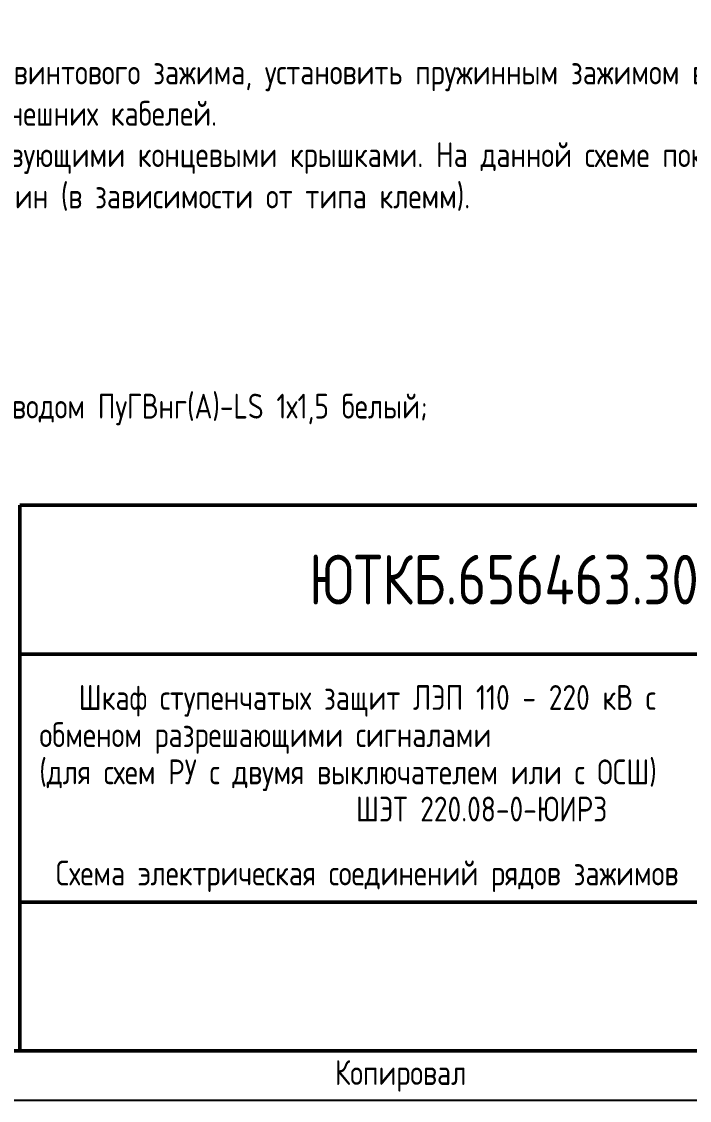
# Model space of a CAD drawing. Header units: millimetres. Extents: x -1036 to 2871, y -90 to 586.
# Drawn here: x 1852.2 to 1919.5, y 0 to 108.8 of the extents above; entities that cross this region are included whole.
import ezdxf

# ---------------------------------------------------------------- set-up
doc = ezdxf.new("R2010")
doc.units = ezdxf.units.MM
doc.styles.add('Gost_type_A', font='GOST_0.TTF')

# ---------------------------------------------------------------- blocks, each defined once
blk = doc.blocks.new('Штамп большой нижний')
at = {"lineweight": 50}
for points in [[(-120, 55), (0, 55), (0, 40), (-120, 40)], [(-120, 40), (-50, 40), (-50, 15), (-120, 15)], [(-120, 15), (-50, 15), (-50, 0), (-120, 0)]]:
    blk.add_lwpolyline(points, close=True, dxfattribs=at)
at = {"insert": (-75, -2.53), "char_height": 2.5, "width": 13.1202, "attachment_point": 6, "style": 'Gost_type_A'}
blk.add_mtext('Копировал', dxfattribs=at)

msp = doc.modelspace()

# ---------------------------------------------------------------- linework, layer by layer
msp.add_lwpolyline([(1977, 420), (1977, 0), (1680, 0), (1680, 420)], close=True)
at = {"lineweight": 50}
msp.add_lwpolyline([(1972, 415), (1972, 5), (1700, 5), (1700, 415)], close=True, dxfattribs=at)

# ---------------------------------------------------------------- block references
msp.add_blockref('Штамп большой нижний', (1972, 5))

# ---------------------------------------------------------------- texts
at = {"style": 'Gost_type_A'}
for s, insert, char_height, width, attachment_point in [('\\pxi2,ql,t4;1.^IПри наличии у клеммы и пружинного и винтового зажима, установить пружинным зажимом в сторону внутреннего монтажа шкафа, а винтовым зажимом - в сторону подключения внешних кабелей.\\P2.^IОткрытые части клемм закрыть соответствующими концевыми крышками. На данной схеме показаны только места установок дополнительных разделительных крышек и пластин (в зависимости от типа клемм).\\P{\\A1;3.^IМонтаж выполнить проводом:\\P\\pi0,l4,q*,t4,9;-//-^I- ПуГВнг(А)-LS 1х2,5 белый;\\P\\pi2.42857,l1.57143,ql,t1.57143,9;-/-  ^I- ПуГВнг(А)-LS 1х1,5 белый; \\P\\pi-5,l9,q*,t9;\\fArial|b0|i0|c0|p34;\\H1.08333x;―^I\\fGOST type A|b0|i0|c204|p34;\\H0.92308x;- ПуГВнг(А)-LS 1x0,75 белый.\\A0;\\fMS Shell Dlg 2|b0|i0|c204|p0;\\H0.70834x;\\P\\pi2,l0,ql,t4;\\A1;\\fGOST type A|b0|i0|c204|p34;\\H1.41176x;4.^IПеремычки на клеммнике выполнить проводом ПуГВнг(А)-LS 1х1,5 белый;\\P5.^IWE2 - Кабель ПВСнг(А)-LS 2x0,75.}', (1787, 64), 2.5, 183, 7), ('ЮТКБ.656463.300-018Э4.1', (1912, 52.5), 5, 120, 5), ('Схема электрическая соединений рядов зажимов', (1887, 21), 2.5, 70, 8)]:
    msp.add_mtext(s, dxfattribs=dict(at, insert=insert, char_height=char_height, width=width, attachment_point=attachment_point))
at = {"insert": (1887, 35), "char_height": 2.5, "width": 68, "attachment_point": 5, "line_spacing_factor": 0.9, "style": 'Gost_type_A'}
msp.add_mtext('Шкаф ступенчатых защит ЛЭП 110 - 220 кВ с обменом разрешающими сигналами                  (для схем РУ с двумя выключателем или с ОСШ)                       ШЭТ 220.08-0-ЮИРЗ', dxfattribs=at)

doc.saveas('drawing.dxf')
